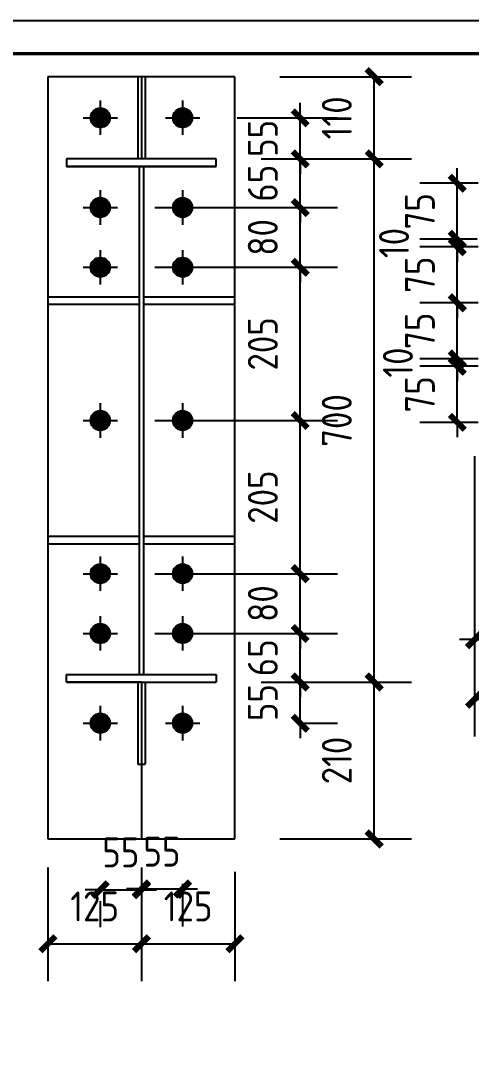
# Model space of a CAD drawing. Extents: x -9001 to 151288, y 75886 to 362543.
# Drawn here: x 28563 to 31572, y 87308 to 94320 of the extents above; entities that cross this region are included whole.
import ezdxf
from ezdxf.enums import TextEntityAlignment as Align

# ---------------------------------------------------------------- set-up
doc = ezdxf.new("R2010")
doc.units = 0
doc.header["$LTSCALE"] = 1000
doc.header["$MEASUREMENT"] = 0
doc.layers.add('PUB_TITLE', color=4, linetype='Continuous')
doc.styles.get("Standard").update_dxf_attribs({"font": 'gbenor.shx', "bigfont": 'gbcbig.shx'})
doc.dimstyles.get("Standard").update_dxf_attribs({"dimscale": 100, "dimtxt": 1, "dimasz": 1, "dimexe": 2.5, "dimexo": 3, "dimgap": 1.5, "dimtad": 1, "dimdec": 0, "dimzin": 0, "dimdsep": 46, "dimtxsty": 'Standard', "dimblk": 'ARCHTICK', "dimcen": 0.09, "dimadec": 0, "dimazin": 0, "dimtfac": 1, "dimtdec": 0, "dimtix": 1, "dimtmove": 2, "dimatfit": 3, "dimfxl": 1, "dimtolj": 1, "dimtzin": 0, "dimarcsym": 0})

# ---------------------------------------------------------------- blocks, each defined once
blk = doc.blocks.new('_ArchTick')
at = {"color": 0, "linetype": 'ByBlock', "const_width": 0.4}
blk.add_lwpolyline([(-0.5, -0.5), (0.5, 0.5)], dxfattribs=at)
blk = doc.blocks.new('*D211')
at = {"color": 0, "lineweight": -2}
for p, q in [((28742.9, 88656.5), (28742.9, 87896.1)), ((29367.9, 88656.5), (29367.9, 87896.1)), ((28742.9, 88146.1), (29367.9, 88146.1))]:
    blk.add_line(p, q, dxfattribs=at)
at = {"layer": 'Defpoints', "color": 0}
for p in [(28742.9, 88956.5), (29367.9, 88956.5), (29367.9, 88146.1)]:
    blk.add_point(p, dxfattribs=at)
at = {"color": 0, "lineweight": -2, "xscale": 100, "yscale": 100, "zscale": 100, "rotation": 180}
blk.add_blockref('_ArchTick', (28742.9, 88146.1), dxfattribs=at)
at = {"color": 0, "lineweight": -2, "xscale": 100, "yscale": 100, "zscale": 100}
blk.add_blockref('_ArchTick', (29367.9, 88146.1), dxfattribs=at)
at = {"color": 0, "insert": (29055.4, 88396.1), "char_height": 200, "attachment_point": 5}
blk.add_mtext('\\A1;125', dxfattribs=at)
blk = doc.blocks.new('*D212')
at = {"color": 0, "lineweight": -2}
for p, q in [((29367.9, 88656.5), (29367.9, 87896.1)), ((29992.9, 88627.9), (29992.9, 87896.1)), ((29367.9, 88146.1), (29992.9, 88146.1))]:
    blk.add_line(p, q, dxfattribs=at)
at = {"layer": 'Defpoints', "color": 0}
for p in [(29367.9, 88956.5), (29992.9, 88927.9), (29992.9, 88146.1)]:
    blk.add_point(p, dxfattribs=at)
at = {"color": 0, "lineweight": -2, "xscale": 100, "yscale": 100, "zscale": 100, "rotation": 180}
blk.add_blockref('_ArchTick', (29367.9, 88146.1), dxfattribs=at)
at = {"color": 0, "lineweight": -2, "xscale": 100, "yscale": 100, "zscale": 100}
blk.add_blockref('_ArchTick', (29992.9, 88146.1), dxfattribs=at)
at = {"color": 0, "insert": (29680.4, 88396.1), "char_height": 200, "attachment_point": 5}
blk.add_mtext('\\A1;125', dxfattribs=at)
blk = doc.blocks.new('*D55')
at = {"color": 0, "lineweight": -2}
for p, q in [((29092.9, 88507.6), (28992.9, 88507.6)), ((29092.9, 88507.6), (29367.9, 88507.6)), ((29367.9, 88507.6), (29467.9, 88507.6)), ((29092.9, 88432.2), (29092.9, 88257.6)), ((29367.9, 88426.5), (29367.9, 88257.6))]:
    blk.add_line(p, q, dxfattribs=at)
at = {"layer": 'Defpoints', "color": 0}
for p in [(29092.9, 88732.2), (29367.9, 88726.5), (29367.9, 88507.6)]:
    blk.add_point(p, dxfattribs=at)
at = {"color": 0, "lineweight": -2, "xscale": 100, "yscale": 100, "zscale": 100}
blk.add_blockref('_ArchTick', (29092.9, 88507.6), dxfattribs=at)
at = {"color": 0, "lineweight": -2, "xscale": 100, "yscale": 100, "zscale": 100, "rotation": 180}
blk.add_blockref('_ArchTick', (29367.9, 88507.6), dxfattribs=at)
at = {"color": 0, "insert": (29230.4, 88757.6), "char_height": 200, "attachment_point": 5}
blk.add_mtext('\\A1;55', dxfattribs=at)
blk = doc.blocks.new('*D213')
at = {"color": 0, "lineweight": -2}
for p, q in [((30429.7, 89897.1), (30429.7, 89997.1)), ((30167.9, 89897.1), (30679.7, 89897.1)), ((30429.7, 89622.1), (30429.7, 89897.1)), ((30417.5, 89622.1), (30679.7, 89622.1)), ((30429.7, 89622.1), (30429.7, 89522.1))]:
    blk.add_line(p, q, dxfattribs=at)
at = {"layer": 'Defpoints', "color": 0}
for p in [(29867.9, 89897.1), (30429.7, 89897.1), (30117.5, 89622.1)]:
    blk.add_point(p, dxfattribs=at)
at = {"color": 0, "lineweight": -2, "xscale": 100, "yscale": 100, "zscale": 100}
for p, rotation in [((30429.7, 89897.1), 270), ((30429.7, 89622.1), 90)]:
    blk.add_blockref('_ArchTick', p, dxfattribs=dict(at, rotation=rotation))
at = {"color": 0, "insert": (30179.7, 89759.6), "char_height": 200, "attachment_point": 5, "rotation": 90}
blk.add_mtext('\\A1;55', dxfattribs=at)
blk = doc.blocks.new('*D214')
at = {"color": 0, "lineweight": -2}
for p, q in [((30429.7, 90222.1), (30429.7, 90322.1)), ((29457.9, 90222.1), (30679.7, 90222.1)), ((30429.7, 89897.1), (30429.7, 90222.1)), ((30167.9, 89897.1), (30679.7, 89897.1)), ((30429.7, 89897.1), (30429.7, 89797.1))]:
    blk.add_line(p, q, dxfattribs=at)
at = {"layer": 'Defpoints', "color": 0}
for p in [(29157.9, 90222.1), (30429.7, 90222.1), (29867.9, 89897.1)]:
    blk.add_point(p, dxfattribs=at)
at = {"color": 0, "lineweight": -2, "xscale": 100, "yscale": 100, "zscale": 100}
for p, rotation in [((30429.7, 90222.1), 270), ((30429.7, 89897.1), 90)]:
    blk.add_blockref('_ArchTick', p, dxfattribs=dict(at, rotation=rotation))
at = {"color": 0, "insert": (30179.7, 90059.6), "char_height": 200, "attachment_point": 5, "rotation": 90}
blk.add_mtext('\\A1;65', dxfattribs=at)
blk = doc.blocks.new('*D215')
at = {"color": 0, "lineweight": -2}
for p, q in [((30429.7, 90622.1), (30429.7, 90722.1)), ((29457.9, 90622.1), (30679.7, 90622.1)), ((30429.7, 90222.1), (30429.7, 90622.1)), ((29457.9, 90222.1), (30679.7, 90222.1)), ((30429.7, 90222.1), (30429.7, 90122.1))]:
    blk.add_line(p, q, dxfattribs=at)
at = {"layer": 'Defpoints', "color": 0}
for p in [(29157.9, 90622.1), (30429.7, 90622.1), (29157.9, 90222.1)]:
    blk.add_point(p, dxfattribs=at)
at = {"color": 0, "lineweight": -2, "xscale": 100, "yscale": 100, "zscale": 100}
for p, rotation in [((30429.7, 90622.1), 270), ((30429.7, 90222.1), 90)]:
    blk.add_blockref('_ArchTick', p, dxfattribs=dict(at, rotation=rotation))
at = {"color": 0, "insert": (30179.7, 90422.1), "char_height": 200, "attachment_point": 5, "rotation": 90}
blk.add_mtext('\\A1;80', dxfattribs=at)
blk = doc.blocks.new('*D216')
at = {"color": 0, "lineweight": -2}
for p, q in [((29457.9, 91647.1), (30679.7, 91647.1)), ((30429.7, 90622.1), (30429.7, 91647.1)), ((29457.9, 90622.1), (30679.7, 90622.1))]:
    blk.add_line(p, q, dxfattribs=at)
at = {"layer": 'Defpoints', "color": 0}
for p in [(29157.9, 91647.1), (30429.7, 91647.1), (29157.9, 90622.1)]:
    blk.add_point(p, dxfattribs=at)
at = {"color": 0, "lineweight": -2, "xscale": 100, "yscale": 100, "zscale": 100}
for p, rotation in [((30429.7, 91647.1), 90), ((30429.7, 90622.1), 270)]:
    blk.add_blockref('_ArchTick', p, dxfattribs=dict(at, rotation=rotation))
at = {"color": 0, "insert": (30179.7, 91134.6), "char_height": 200, "attachment_point": 5, "rotation": 90}
blk.add_mtext('\\A1;205', dxfattribs=at)
blk = doc.blocks.new('*D217')
at = {"color": 0, "lineweight": -2}
for p, q in [((29457.9, 92672.1), (30679.7, 92672.1)), ((30429.7, 91647.1), (30429.7, 92672.1)), ((29457.9, 91647.1), (30679.7, 91647.1))]:
    blk.add_line(p, q, dxfattribs=at)
at = {"layer": 'Defpoints', "color": 0}
for p in [(29157.9, 92672.1), (30429.7, 92672.1), (29157.9, 91647.1)]:
    blk.add_point(p, dxfattribs=at)
at = {"color": 0, "lineweight": -2, "xscale": 100, "yscale": 100, "zscale": 100}
for p, rotation in [((30429.7, 92672.1), 90), ((30429.7, 91647.1), 270)]:
    blk.add_blockref('_ArchTick', p, dxfattribs=dict(at, rotation=rotation))
at = {"color": 0, "insert": (30179.7, 92159.6), "char_height": 200, "attachment_point": 5, "rotation": 90}
blk.add_mtext('\\A1;205', dxfattribs=at)
blk = doc.blocks.new('*D218')
at = {"color": 0, "lineweight": -2}
for p, q in [((30429.7, 93072.1), (30429.7, 93172.1)), ((29457.9, 93072.1), (30679.7, 93072.1)), ((30429.7, 92672.1), (30429.7, 93072.1)), ((29457.9, 92672.1), (30679.7, 92672.1)), ((30429.7, 92672.1), (30429.7, 92572.1))]:
    blk.add_line(p, q, dxfattribs=at)
at = {"layer": 'Defpoints', "color": 0}
for p in [(29157.9, 93072.1), (30429.7, 93072.1), (29157.9, 92672.1)]:
    blk.add_point(p, dxfattribs=at)
at = {"color": 0, "lineweight": -2, "xscale": 100, "yscale": 100, "zscale": 100}
for p, rotation in [((30429.7, 93072.1), 270), ((30429.7, 92672.1), 90)]:
    blk.add_blockref('_ArchTick', p, dxfattribs=dict(at, rotation=rotation))
at = {"color": 0, "insert": (30179.7, 92872.1), "char_height": 200, "attachment_point": 5, "rotation": 90}
blk.add_mtext('\\A1;80', dxfattribs=at)
blk = doc.blocks.new('*D219')
at = {"color": 0, "lineweight": -2}
for p, q in [((30429.7, 93397.1), (30429.7, 93497.1)), ((30292.9, 93397.1), (30679.7, 93397.1)), ((30429.7, 93072.1), (30429.7, 93397.1)), ((29457.9, 93072.1), (30679.7, 93072.1)), ((30429.7, 93072.1), (30429.7, 92972.1))]:
    blk.add_line(p, q, dxfattribs=at)
at = {"layer": 'Defpoints', "color": 0}
for p in [(29992.9, 93397.1), (30429.7, 93397.1), (29157.9, 93072.1)]:
    blk.add_point(p, dxfattribs=at)
at = {"color": 0, "lineweight": -2, "xscale": 100, "yscale": 100, "zscale": 100}
for p, rotation in [((30429.7, 93397.1), 270), ((30429.7, 93072.1), 90)]:
    blk.add_blockref('_ArchTick', p, dxfattribs=dict(at, rotation=rotation))
at = {"color": 0, "insert": (30179.7, 93234.6), "char_height": 200, "attachment_point": 5, "rotation": 90}
blk.add_mtext('\\A1;65', dxfattribs=at)
blk = doc.blocks.new('*D220')
at = {"color": 0, "lineweight": -2}
for p, q in [((30429.7, 93672.1), (30429.7, 93772.1)), ((30007.9, 93672.1), (30679.7, 93672.1)), ((30429.7, 93397.1), (30429.7, 93672.1)), ((30292.9, 93397.1), (30679.7, 93397.1)), ((30429.7, 93397.1), (30429.7, 93297.1))]:
    blk.add_line(p, q, dxfattribs=at)
at = {"layer": 'Defpoints', "color": 0}
for p in [(29707.9, 93672.1), (30429.7, 93672.1), (29992.9, 93397.1)]:
    blk.add_point(p, dxfattribs=at)
at = {"color": 0, "lineweight": -2, "xscale": 100, "yscale": 100, "zscale": 100}
for p, rotation in [((30429.7, 93672.1), 270), ((30429.7, 93397.1), 90)]:
    blk.add_blockref('_ArchTick', p, dxfattribs=dict(at, rotation=rotation))
at = {"color": 0, "insert": (30179.7, 93534.6), "char_height": 200, "attachment_point": 5, "rotation": 90}
blk.add_mtext('\\A1;55', dxfattribs=at)
blk = doc.blocks.new('*D222')
at = {"color": 0, "lineweight": -2}
for p, q in [((31595.2, 91408), (31595.2, 89532.2)), ((33795.2, 90094.3), (33795.2, 89532.2)), ((31595.2, 89782.2), (33795.2, 89782.2))]:
    blk.add_line(p, q, dxfattribs=at)
at = {"layer": 'Defpoints', "color": 0}
for p in [(31595.2, 91708), (33795.2, 90394.3), (33795.2, 89782.2)]:
    blk.add_point(p, dxfattribs=at)
at = {"color": 0, "lineweight": -2, "xscale": 100, "yscale": 100, "zscale": 100, "rotation": 180}
blk.add_blockref('_ArchTick', (31595.2, 89782.2), dxfattribs=at)
at = {"color": 0, "lineweight": -2, "xscale": 100, "yscale": 100, "zscale": 100}
blk.add_blockref('_ArchTick', (33795.2, 89782.2), dxfattribs=at)
at = {"color": 0, "insert": (32695.2, 90032.2), "char_height": 200, "attachment_point": 5}
blk.add_mtext('\\A1;440', dxfattribs=at)
blk = doc.blocks.new('*D224')
at = {"color": 0, "lineweight": -2}
for p, q in [((31920.2, 91189.5), (31920.2, 89931.1)), ((31595.2, 90181.1), (31495.2, 90181.1)), ((31595.2, 90181.1), (31920.2, 90181.1)), ((31920.2, 90181.1), (32020.2, 90181.1)), ((31595.2, 90029.4), (31595.2, 89931.1))]:
    blk.add_line(p, q, dxfattribs=at)
at = {"layer": 'Defpoints', "color": 0}
for p in [(31920.2, 91489.5), (31595.2, 90329.4), (31920.2, 90181.1)]:
    blk.add_point(p, dxfattribs=at)
at = {"color": 0, "lineweight": -2, "xscale": 100, "yscale": 100, "zscale": 100}
blk.add_blockref('_ArchTick', (31595.2, 90181.1), dxfattribs=at)
at = {"color": 0, "lineweight": -2, "xscale": 100, "yscale": 100, "zscale": 100, "rotation": 180}
blk.add_blockref('_ArchTick', (31920.2, 90181.1), dxfattribs=at)
at = {"color": 0, "insert": (31757.7, 90431.1), "char_height": 200, "attachment_point": 5}
blk.add_mtext('\\A1;65', dxfattribs=at)
blk = doc.blocks.new('*D67')
at = {"color": 0, "lineweight": -2}
for p, q in [((30292.9, 89897.1), (31174.2, 89897.1)), ((30924.2, 88847.1), (30924.2, 89897.1)), ((30292.9, 88847.1), (31174.2, 88847.1))]:
    blk.add_line(p, q, dxfattribs=at)
at = {"layer": 'Defpoints', "color": 0}
for p in [(29992.9, 89897.1), (30924.2, 89897.1), (29992.9, 88847.1)]:
    blk.add_point(p, dxfattribs=at)
at = {"color": 0, "lineweight": -2, "xscale": 100, "yscale": 100, "zscale": 100}
for p, rotation in [((30924.2, 89897.1), 90), ((30924.2, 88847.1), 270)]:
    blk.add_blockref('_ArchTick', p, dxfattribs=dict(at, rotation=rotation))
at = {"color": 0, "insert": (30674.2, 89372.1), "char_height": 200, "attachment_point": 5, "rotation": 90}
blk.add_mtext('\\A1;210', dxfattribs=at)
blk = doc.blocks.new('*D248')
at = {"color": 0, "lineweight": -2}
for p, q in [((30167.9, 93397.1), (31174.2, 93397.1)), ((30924.2, 89897.1), (30924.2, 93397.1)), ((30292.9, 89897.1), (31174.2, 89897.1))]:
    blk.add_line(p, q, dxfattribs=at)
at = {"layer": 'Defpoints', "color": 0}
for p in [(29867.9, 93397.1), (30924.2, 93397.1), (29992.9, 89897.1)]:
    blk.add_point(p, dxfattribs=at)
at = {"color": 0, "lineweight": -2, "xscale": 100, "yscale": 100, "zscale": 100}
for p, rotation in [((30924.2, 93397.1), 90), ((30924.2, 89897.1), 270)]:
    blk.add_blockref('_ArchTick', p, dxfattribs=dict(at, rotation=rotation))
at = {"color": 0, "insert": (30674.2, 91647.1), "char_height": 200, "attachment_point": 5, "rotation": 90}
blk.add_mtext('\\A1;700', dxfattribs=at)
blk = doc.blocks.new('*D249')
at = {"color": 0, "lineweight": -2}
for p, q in [((30292.9, 93947.1), (31174.2, 93947.1)), ((30924.2, 93397.1), (30924.2, 93947.1)), ((30167.9, 93397.1), (31174.2, 93397.1))]:
    blk.add_line(p, q, dxfattribs=at)
at = {"layer": 'Defpoints', "color": 0}
for p in [(29992.9, 93947.1), (30924.2, 93947.1), (29867.9, 93397.1)]:
    blk.add_point(p, dxfattribs=at)
at = {"color": 0, "lineweight": -2, "xscale": 100, "yscale": 100, "zscale": 100}
for p, rotation in [((30924.2, 93947.1), 90), ((30924.2, 93397.1), 270)]:
    blk.add_blockref('_ArchTick', p, dxfattribs=dict(at, rotation=rotation))
at = {"color": 0, "insert": (30674.2, 93672.1), "char_height": 200, "attachment_point": 5, "rotation": 90}
blk.add_mtext('\\A1;110', dxfattribs=at)
blk = doc.blocks.new('*D251')
at = {"color": 0, "lineweight": -2}
for p, q in [((29367.9, 88512.6), (29267.9, 88512.6)), ((29367.9, 88547.1), (29367.9, 88262.6)), ((29367.9, 88512.6), (29642.7, 88512.6)), ((29642.7, 88547.1), (29642.7, 88262.6)), ((29642.7, 88512.6), (29742.7, 88512.6))]:
    blk.add_line(p, q, dxfattribs=at)
at = {"layer": 'Defpoints', "color": 0}
for p in [(29367.9, 88847.1), (29642.7, 88847.1), (29642.7, 88512.6)]:
    blk.add_point(p, dxfattribs=at)
at = {"color": 0, "lineweight": -2, "xscale": 100, "yscale": 100, "zscale": 100}
blk.add_blockref('_ArchTick', (29367.9, 88512.6), dxfattribs=at)
at = {"color": 0, "lineweight": -2, "xscale": 100, "yscale": 100, "zscale": 100, "rotation": 180}
blk.add_blockref('_ArchTick', (29642.7, 88512.6), dxfattribs=at)
at = {"color": 0, "insert": (29505.3, 88762.6), "char_height": 200, "attachment_point": 5}
blk.add_mtext('\\A1;55', dxfattribs=at)
blk = doc.blocks.new('$titleblk$00000167')
blk.add_lwpolyline([(-1189, 0), (0, 0), (0, 841), (-1189, 841)], close=True)
at = {"const_width": 1}
blk.add_lwpolyline([(-1164, 10), (-10, 10), (-10, 831), (-1164, 831)], close=True, dxfattribs=at)
at = {"flags": 4}
for tag, p in [('(扩展图名)', (-62.12, 184.1)), ('图名', (-62.12, 180.13)), ('日期', (-62.12, 172.03)), ('图号', (-62.12, 163.99)), ('比例', (-62.12, 156)), ('子项', (-59.56, 82.07)), ('工程名称', (-59.24, 70.19)), ('设计号', (-36.91, 28.62))]:
    blk.add_attdef(tag, text='', height=3.5, dxfattribs=at).set_placement(p, align=Align.CENTER)
for tag, p in [('设计人', (-64.84, 148.13)), ('负责人', (-64.71, 140.27)), ('主持人', (-64.73, 132.26)), ('校对人', (-64.28, 124.4)), ('审核人', (-63.96, 116.15)), ('审定人', (-64.16, 107.95)), ('所长', (-64.16, 99.76))]:
    blk.add_attdef(tag, p, '', height=3.5)
blk = doc.blocks.new('*D377')
at = {"color": 0, "lineweight": -2}
for p, q in [((31479.7, 92009.5), (31479.7, 92109.5)), ((31620.2, 92009.5), (31229.7, 92009.5)), ((31479.7, 91634.5), (31479.7, 92009.5)), ((31620.2, 91634.5), (31229.7, 91634.5)), ((31479.7, 91634.5), (31479.7, 91534.5))]:
    blk.add_line(p, q, dxfattribs=at)
at = {"layer": 'Defpoints', "color": 0}
for p in [(31479.7, 92009.5), (31920.2, 92009.5), (31920.2, 91634.5)]:
    blk.add_point(p, dxfattribs=at)
at = {"color": 0, "lineweight": -2, "xscale": 100, "yscale": 100, "zscale": 100}
for p, rotation in [((31479.7, 92009.5), 270), ((31479.7, 91634.5), 90)]:
    blk.add_blockref('_ArchTick', p, dxfattribs=dict(at, rotation=rotation))
at = {"color": 0, "insert": (31229.7, 91822), "char_height": 200, "attachment_point": 5, "rotation": 90}
blk.add_mtext('\\A1;75', dxfattribs=at)
blk = doc.blocks.new('*D378')
at = {"color": 0, "lineweight": -2}
for p, q in [((31479.7, 92059.5), (31479.7, 92159.5)), ((31618.3, 92059.5), (31229.7, 92059.5)), ((31620.2, 92009.5), (31229.7, 92009.5)), ((31479.7, 92009.5), (31479.7, 92059.5)), ((31479.7, 92009.5), (31479.7, 91909.5))]:
    blk.add_line(p, q, dxfattribs=at)
at = {"layer": 'Defpoints', "color": 0}
for p in [(31479.7, 92059.5), (31918.3, 92059.5), (31920.2, 92009.5)]:
    blk.add_point(p, dxfattribs=at)
at = {"color": 0, "lineweight": -2, "xscale": 100, "yscale": 100, "zscale": 100}
for p, rotation in [((31479.7, 92059.5), 270), ((31479.7, 92009.5), 90)]:
    blk.add_blockref('_ArchTick', p, dxfattribs=dict(at, rotation=rotation))
at = {"color": 0, "insert": (31082.8, 92034.5), "char_height": 200, "attachment_point": 5, "rotation": 90}
blk.add_mtext('\\A1;10', dxfattribs=at)
blk = doc.blocks.new('*D379')
at = {"color": 0, "lineweight": -2}
for p, q in [((31479.7, 92434.5), (31479.7, 92534.5)), ((31620.2, 92434.5), (31229.7, 92434.5)), ((31479.7, 92059.5), (31479.7, 92434.5)), ((31618.3, 92059.5), (31229.7, 92059.5)), ((31479.7, 92059.5), (31479.7, 91959.5))]:
    blk.add_line(p, q, dxfattribs=at)
at = {"layer": 'Defpoints', "color": 0}
for p in [(31479.7, 92434.5), (31920.2, 92434.5), (31918.3, 92059.5)]:
    blk.add_point(p, dxfattribs=at)
at = {"color": 0, "lineweight": -2, "xscale": 100, "yscale": 100, "zscale": 100}
for p, rotation in [((31479.7, 92434.5), 270), ((31479.7, 92059.5), 90)]:
    blk.add_blockref('_ArchTick', p, dxfattribs=dict(at, rotation=rotation))
at = {"color": 0, "insert": (31229.7, 92247), "char_height": 200, "attachment_point": 5, "rotation": 90}
blk.add_mtext('\\A1;75', dxfattribs=at)
blk = doc.blocks.new('*D380')
at = {"color": 0, "lineweight": -2}
for p, q in [((31479.7, 92809.5), (31479.7, 92909.5)), ((31620.1, 92809.5), (31229.7, 92809.5)), ((31479.7, 92434.5), (31479.7, 92809.5)), ((31620.2, 92434.5), (31229.7, 92434.5)), ((31479.7, 92434.5), (31479.7, 92334.5))]:
    blk.add_line(p, q, dxfattribs=at)
at = {"layer": 'Defpoints', "color": 0}
for p in [(31479.7, 92809.5), (31920.1, 92809.5), (31920.2, 92434.5)]:
    blk.add_point(p, dxfattribs=at)
at = {"color": 0, "lineweight": -2, "xscale": 100, "yscale": 100, "zscale": 100}
for p, rotation in [((31479.7, 92809.5), 270), ((31479.7, 92434.5), 90)]:
    blk.add_blockref('_ArchTick', p, dxfattribs=dict(at, rotation=rotation))
at = {"color": 0, "insert": (31229.7, 92622), "char_height": 200, "attachment_point": 5, "rotation": 90}
blk.add_mtext('\\A1;75', dxfattribs=at)
blk = doc.blocks.new('*D381')
at = {"color": 0, "lineweight": -2}
for p, q in [((31479.7, 92859.5), (31479.7, 92959.5)), ((31613.6, 92859.5), (31229.7, 92859.5)), ((31479.7, 92809.5), (31479.7, 92859.5)), ((31620.1, 92809.5), (31229.7, 92809.5)), ((31479.7, 92809.5), (31479.7, 92709.5))]:
    blk.add_line(p, q, dxfattribs=at)
at = {"layer": 'Defpoints', "color": 0}
for p in [(31479.7, 92859.5), (31913.6, 92859.5), (31920.1, 92809.5)]:
    blk.add_point(p, dxfattribs=at)
at = {"color": 0, "lineweight": -2, "xscale": 100, "yscale": 100, "zscale": 100}
for p, rotation in [((31479.7, 92859.5), 270), ((31479.7, 92809.5), 90)]:
    blk.add_blockref('_ArchTick', p, dxfattribs=dict(at, rotation=rotation))
at = {"color": 0, "insert": (31056.8, 92834.5), "char_height": 200, "attachment_point": 5, "rotation": 90}
blk.add_mtext('\\A1;10', dxfattribs=at)
blk = doc.blocks.new('*D382')
at = {"color": 0, "lineweight": -2}
for p, q in [((31479.7, 93234.5), (31479.7, 93334.5)), ((31620.2, 93234.5), (31229.7, 93234.5)), ((31479.7, 92859.5), (31479.7, 93234.5)), ((31613.6, 92859.5), (31229.7, 92859.5)), ((31479.7, 92859.5), (31479.7, 92759.5))]:
    blk.add_line(p, q, dxfattribs=at)
at = {"layer": 'Defpoints', "color": 0}
for p in [(31479.7, 93234.5), (31920.2, 93234.5), (31913.6, 92859.5)]:
    blk.add_point(p, dxfattribs=at)
at = {"color": 0, "lineweight": -2, "xscale": 100, "yscale": 100, "zscale": 100}
for p, rotation in [((31479.7, 93234.5), 270), ((31479.7, 92859.5), 90)]:
    blk.add_blockref('_ArchTick', p, dxfattribs=dict(at, rotation=rotation))
at = {"color": 0, "insert": (31229.7, 93047), "char_height": 200, "attachment_point": 5, "rotation": 90}
blk.add_mtext('\\A1;75', dxfattribs=at)

msp = doc.modelspace()

# ---------------------------------------------------------------- hatches: boundary and pattern name
h = msp.add_hatch()
h.set_pattern_fill('ANSI31', color=256, scale=2.5, style=0)
h.set_pattern_definition([(45, (-123398.8236, -109274.1444), (-2.80633004, 2.80633004), [])])
h.paths.add_polyline_path([(29092.9, 93672.1), (29092.9, 93737.1, 0.414214), (29027.9, 93672.1)])
h.paths.add_polyline_path([(29027.9, 93672.1, 0.414214), (29092.9, 93607.1), (29092.9, 93672.1)])
h.paths.add_polyline_path([(29092.9, 93607.1, 0.414214), (29157.9, 93672.1), (29092.9, 93672.1)])
h.paths.add_polyline_path([(29092.9, 93672.1), (29157.9, 93672.1, 0.414214), (29092.9, 93737.1)])
h.paths.add_polyline_path([(29642.9, 93672.1), (29642.9, 93737.1, 0.414214), (29577.9, 93672.1)])
h.paths.add_polyline_path([(29577.9, 93672.1, 0.414214), (29642.9, 93607.1), (29642.9, 93672.1)])
h.paths.add_polyline_path([(29642.9, 93672.1), (29642.9, 93607.1, 0.414214), (29707.9, 93672.1)])
h.paths.add_polyline_path([(29707.9, 93672.1, 0.414214), (29642.9, 93737.1), (29642.9, 93672.1)])
h = msp.add_hatch()
h.set_pattern_fill('ANSI31', color=256, scale=2.5, style=0)
h.set_pattern_definition([(45, (-123398.8236, -109874.1444), (-2.80633004, 2.80633004), [])])
h.paths.add_polyline_path([(29092.9, 93072.1), (29092.9, 93137.1, 0.414214), (29027.9, 93072.1)])
h.paths.add_polyline_path([(29027.9, 93072.1, 0.414214), (29092.9, 93007.1), (29092.9, 93072.1)])
h.paths.add_polyline_path([(29092.9, 93007.1, 0.414214), (29157.9, 93072.1), (29092.9, 93072.1)])
h.paths.add_polyline_path([(29092.9, 93072.1), (29157.9, 93072.1, 0.414214), (29092.9, 93137.1)])
h.paths.add_polyline_path([(29642.9, 93072.1), (29642.9, 93137.1, 0.414214), (29577.9, 93072.1)])
h.paths.add_polyline_path([(29577.9, 93072.1, 0.414214), (29642.9, 93007.1), (29642.9, 93072.1)])
h.paths.add_polyline_path([(29642.9, 93072.1), (29642.9, 93007.1, 0.414214), (29707.9, 93072.1)])
h.paths.add_polyline_path([(29707.9, 93072.1, 0.414214), (29642.9, 93137.1), (29642.9, 93072.1)])
h = msp.add_hatch()
h.set_pattern_fill('ANSI31', color=256, scale=2.5, style=0)
h.set_pattern_definition([(45, (-123398.8236, -110274.1444), (-2.80633004, 2.80633004), [])])
h.paths.add_polyline_path([(29092.9, 92672.1), (29092.9, 92737.1, 0.414214), (29027.9, 92672.1)])
h.paths.add_polyline_path([(29027.9, 92672.1, 0.414214), (29092.9, 92607.1), (29092.9, 92672.1)])
h.paths.add_polyline_path([(29092.9, 92607.1, 0.414214), (29157.9, 92672.1), (29092.9, 92672.1)])
h.paths.add_polyline_path([(29092.9, 92672.1), (29157.9, 92672.1, 0.414214), (29092.9, 92737.1)])
h.paths.add_polyline_path([(29642.9, 92672.1), (29642.9, 92737.1, 0.414214), (29577.9, 92672.1)])
h.paths.add_polyline_path([(29577.9, 92672.1, 0.414214), (29642.9, 92607.1), (29642.9, 92672.1)])
h.paths.add_polyline_path([(29642.9, 92672.1), (29642.9, 92607.1, 0.414214), (29707.9, 92672.1)])
h.paths.add_polyline_path([(29707.9, 92672.1, 0.414214), (29642.9, 92737.1), (29642.9, 92672.1)])
h = msp.add_hatch()
h.set_pattern_fill('ANSI31', color=256, scale=2.5, style=0)
h.set_pattern_definition([(45, (-123398.8236, -111299.1444), (-2.80633004, 2.80633004), [])])
h.paths.add_polyline_path([(29092.9, 91647.1), (29092.9, 91712.1, 0.414214), (29027.9, 91647.1)])
h.paths.add_polyline_path([(29027.9, 91647.1, 0.414214), (29092.9, 91582.1), (29092.9, 91647.1)])
h.paths.add_polyline_path([(29092.9, 91582.1, 0.414214), (29157.9, 91647.1), (29092.9, 91647.1)])
h.paths.add_polyline_path([(29092.9, 91647.1), (29157.9, 91647.1, 0.414214), (29092.9, 91712.1)])
h.paths.add_polyline_path([(29642.9, 91647.1), (29642.9, 91712.1, 0.414214), (29577.9, 91647.1)])
h.paths.add_polyline_path([(29577.9, 91647.1, 0.414214), (29642.9, 91582.1), (29642.9, 91647.1)])
h.paths.add_polyline_path([(29642.9, 91647.1), (29642.9, 91582.1, 0.414214), (29707.9, 91647.1)])
h.paths.add_polyline_path([(29707.9, 91647.1, 0.414214), (29642.9, 91712.1), (29642.9, 91647.1)])
h = msp.add_hatch()
h.set_pattern_fill('ANSI31', color=256, scale=2.5, style=0)
h.set_pattern_definition([(45, (-123398.8236, -112324.1444), (-2.80633004, 2.80633004), [])])
h.paths.add_polyline_path([(29092.9, 90622.1), (29092.9, 90687.1, 0.414214), (29027.9, 90622.1)])
h.paths.add_polyline_path([(29027.9, 90622.1, 0.414214), (29092.9, 90557.1), (29092.9, 90622.1)])
h.paths.add_polyline_path([(29092.9, 90557.1, 0.414214), (29157.9, 90622.1), (29092.9, 90622.1)])
h.paths.add_polyline_path([(29092.9, 90622.1), (29157.9, 90622.1, 0.414214), (29092.9, 90687.1)])
h.paths.add_polyline_path([(29642.9, 90622.1), (29642.9, 90687.1, 0.414214), (29577.9, 90622.1)])
h.paths.add_polyline_path([(29577.9, 90622.1, 0.414214), (29642.9, 90557.1), (29642.9, 90622.1)])
h.paths.add_polyline_path([(29642.9, 90622.1), (29642.9, 90557.1, 0.414214), (29707.9, 90622.1)])
h.paths.add_polyline_path([(29707.9, 90622.1, 0.414214), (29642.9, 90687.1), (29642.9, 90622.1)])
h = msp.add_hatch()
h.set_pattern_fill('ANSI31', color=256, scale=2.5, style=0)
h.set_pattern_definition([(45, (-123398.8236, -112724.1444), (-2.80633004, 2.80633004), [])])
h.paths.add_polyline_path([(29092.9, 90222.1), (29092.9, 90287.1, 0.414214), (29027.9, 90222.1)])
h.paths.add_polyline_path([(29027.9, 90222.1, 0.414214), (29092.9, 90157.1), (29092.9, 90222.1)])
h.paths.add_polyline_path([(29092.9, 90157.1, 0.414214), (29157.9, 90222.1), (29092.9, 90222.1)])
h.paths.add_polyline_path([(29092.9, 90222.1), (29157.9, 90222.1, 0.414214), (29092.9, 90287.1)])
h.paths.add_polyline_path([(29642.9, 90222.1), (29642.9, 90287.1, 0.414214), (29577.9, 90222.1)])
h.paths.add_polyline_path([(29577.9, 90222.1, 0.414214), (29642.9, 90157.1), (29642.9, 90222.1)])
h.paths.add_polyline_path([(29642.9, 90222.1), (29642.9, 90157.1, 0.414214), (29707.9, 90222.1)])
h.paths.add_polyline_path([(29707.9, 90222.1, 0.414214), (29642.9, 90287.1), (29642.9, 90222.1)])
h = msp.add_hatch()
h.set_pattern_fill('ANSI31', color=256, scale=2.5, style=0)
h.set_pattern_definition([(45, (-123398.8236, -113324.1444), (-2.80633004, 2.80633004), [])])
h.paths.add_polyline_path([(29092.9, 89622.1), (29092.9, 89687.1, 0.414214), (29027.9, 89622.1)])
h.paths.add_polyline_path([(29027.9, 89622.1, 0.414214), (29092.9, 89557.1), (29092.9, 89622.1)])
h.paths.add_polyline_path([(29092.9, 89557.1, 0.414214), (29157.9, 89622.1), (29092.9, 89622.1)])
h.paths.add_polyline_path([(29092.9, 89622.1), (29157.9, 89622.1, 0.414214), (29092.9, 89687.1)])
h.paths.add_polyline_path([(29642.9, 89622.1), (29642.9, 89687.1, 0.414214), (29577.9, 89622.1)])
h.paths.add_polyline_path([(29577.9, 89622.1, 0.414214), (29642.9, 89557.1), (29642.9, 89622.1)])
h.paths.add_polyline_path([(29642.9, 89622.1), (29642.9, 89557.1, 0.414214), (29707.9, 89622.1)])
h.paths.add_polyline_path([(29707.9, 89622.1, 0.414214), (29642.9, 89687.1), (29642.9, 89622.1)])

# ---------------------------------------------------------------- linework, layer by layer
for p, q in [((29992.9, 93947.1), (28742.9, 93947.1)), ((28742.9, 93947.1), (28742.9, 88847.1)), ((29342.9, 93947.1), (29342.9, 93397.1)), ((29367.9, 93947.1), (29367.9, 93397.1)), ((29392.9, 93947.1), (29392.9, 93397.1)), ((29992.9, 88847.1), (29992.9, 93947.1)), ((29092.9, 93787.1), (29092.9, 93557.1)), ((29642.9, 93787.1), (29642.9, 93557.1)), ((29092.9, 93737.1), (29092.9, 93607.1)), ((29642.9, 93737.1), (29642.9, 93607.1)), ((28977.9, 93672.1), (29207.9, 93672.1)), ((29157.9, 93672.1), (29027.9, 93672.1)), ((29527.9, 93672.1), (29757.9, 93672.1)), ((29707.9, 93672.1), (29577.9, 93672.1)), ((29867.9, 93397.1), (28867.9, 93397.1)), ((29367.9, 93397.1), (28867.9, 93397.1)), ((28867.9, 93397.1), (28867.9, 93347.1)), ((29867.9, 93347.1), (28867.9, 93347.1)), ((28867.9, 93347.1), (29867.9, 93347.1)), ((29352.9, 93347.1), (29352.9, 89947.1)), ((29367.9, 93397.1), (29367.9, 93397.1)), ((29382.9, 93347.1), (29382.9, 89947.1)), ((29867.9, 93347.1), (29867.9, 93397.1)), ((29092.9, 93187.1), (29092.9, 92957.1)), ((29092.9, 93137.1), (29092.9, 93007.1)), ((29642.9, 93187.1), (29642.9, 92957.1)), ((29642.9, 93137.1), (29642.9, 93007.1)), ((28977.9, 93072.1), (29207.9, 93072.1)), ((29027.9, 93072.1), (29157.9, 93072.1)), ((29527.9, 93072.1), (29757.9, 93072.1)), ((29577.9, 93072.1), (29707.9, 93072.1)), ((29092.9, 92787.1), (29092.9, 92557.1)), ((29642.9, 92787.1), (29642.9, 92557.1)), ((29092.9, 92737.1), (29092.9, 92607.1)), ((29642.9, 92737.1), (29642.9, 92607.1)), ((28977.9, 92672.1), (29207.9, 92672.1)), ((29027.9, 92672.1), (29157.9, 92672.1)), ((29527.9, 92672.1), (29757.9, 92672.1)), ((29577.9, 92672.1), (29707.9, 92672.1)), ((29352.9, 92472.1), (28742.9, 92472.1)), ((29352.9, 92422.1), (28742.9, 92422.1)), ((29992.9, 92472.1), (29382.9, 92472.1)), ((29992.9, 92422.1), (29382.9, 92422.1)), ((29092.9, 91762.1), (29092.9, 91532.1)), ((29642.9, 91762.1), (29642.9, 91532.1)), ((29092.9, 91712.1), (29092.9, 91582.1)), ((29642.9, 91712.1), (29642.9, 91582.1)), ((28977.9, 91647.1), (29207.9, 91647.1)), ((29027.9, 91647.1), (29157.9, 91647.1)), ((29527.9, 91647.1), (29757.9, 91647.1)), ((29577.9, 91647.1), (29707.9, 91647.1)), ((28742.9, 90872.1), (29352.9, 90872.1)), ((28742.9, 90822.1), (29352.9, 90822.1)), ((29382.9, 90872.1), (29992.9, 90872.1)), ((29382.9, 90822.1), (29992.9, 90822.1)), ((29092.9, 90737.1), (29092.9, 90507.1)), ((29642.9, 90737.1), (29642.9, 90507.1)), ((29092.9, 90687.1), (29092.9, 90557.1)), ((29642.9, 90687.1), (29642.9, 90557.1)), ((28977.9, 90622.1), (29207.9, 90622.1)), ((29027.9, 90622.1), (29157.9, 90622.1)), ((29527.9, 90622.1), (29757.9, 90622.1)), ((29577.9, 90622.1), (29707.9, 90622.1)), ((29092.9, 90337.1), (29092.9, 90107.1)), ((29642.9, 90337.1), (29642.9, 90107.1)), ((29092.9, 90287.1), (29092.9, 90157.1)), ((29642.9, 90287.1), (29642.9, 90157.1)), ((28977.9, 90222.1), (29207.9, 90222.1)), ((29027.9, 90222.1), (29157.9, 90222.1)), ((29527.9, 90222.1), (29757.9, 90222.1)), ((29577.9, 90222.1), (29707.9, 90222.1)), ((28867.9, 89947.1), (29867.9, 89947.1)), ((28867.9, 89897.1), (28867.9, 89947.1)), ((28867.9, 89947.1), (29342.9, 89947.1)), ((28867.9, 89897.1), (29867.9, 89897.1)), ((29367.9, 89897.1), (28867.9, 89897.1)), ((29342.9, 89897.1), (29342.9, 89347.1)), ((29342.9, 89897.1), (29342.9, 89347.1)), ((29367.9, 89947.1), (29867.9, 89947.1)), ((29367.9, 89897.1), (29367.9, 88847.1)), ((29392.9, 89897.1), (29392.9, 89347.1)), ((29867.9, 89947.1), (29867.9, 89897.1)), ((29092.9, 89737.1), (29092.9, 89507.1)), ((29642.9, 89737.1), (29642.9, 89507.1)), ((28977.9, 89622.1), (29207.9, 89622.1)), ((29027.9, 89622.1), (29157.9, 89622.1)), ((29527.9, 89622.1), (29757.9, 89622.1)), ((29577.9, 89622.1), (29707.9, 89622.1)), ((29342.9, 89347.1), (29392.9, 89347.1)), ((28742.9, 88847.1), (29992.9, 88847.1))]:
    msp.add_line(p, q)
for centre in [(29092.9, 93672.1), (29642.9, 93672.1), (29092.9, 93072.1), (29642.9, 93072.1), (29092.9, 92672.1), (29642.9, 92672.1), (29092.9, 91647.1), (29642.9, 91647.1), (29092.9, 90622.1), (29642.9, 90622.1), (29092.9, 90222.1), (29642.9, 90222.1), (29092.9, 89622.1), (29642.9, 89622.1)]:
    msp.add_circle(centre, 65)

# ---------------------------------------------------------------- block references
at = {"layer": 'PUB_TITLE', "xscale": 21.86999999999534, "yscale": 21.86999999999898, "zscale": 21.87}
msp.add_blockref('$titleblk$00000167', (47638.9, 75927.4), dxfattribs=at)

# ---------------------------------------------------------------- dimensions: what is measured, and where the dimension line sits
for base, p1, p2, override, picture, middle in [((30924.2, 93947.1), (29867.9, 93397.1), (29992.9, 93947.1), {"dimtxt": 2, "dimasz": 1, "dimlfac": 0.2}, '*D249', (30674.2, 93672.1)), ((30429.7, 93672.1), (29992.9, 93397.1), (29707.9, 93672.1), {"dimtxt": 2, "dimasz": 1, "dimlfac": 0.2}, '*D220', (30179.7, 93534.6)), ((30429.7, 93397.1), (29157.9, 93072.1), (29992.9, 93397.1), {"dimtxt": 2, "dimasz": 1, "dimlfac": 0.2}, '*D219', (30179.7, 93234.6)), ((30924.2, 93397.1), (29992.9, 89897.1), (29867.9, 93397.1), {"dimtxt": 2, "dimasz": 1, "dimlfac": 0.2}, '*D248', (30674.2, 91647.1)), ((31479.7, 93234.5), (31913.6, 92859.5), (31920.2, 93234.5), {"dimtxt": 2, "dimlfac": 0.2}, '*D382', (31229.7, 93047)), ((30429.7, 93072.1), (29157.9, 92672.1), (29157.9, 93072.1), {"dimtxt": 2, "dimasz": 1, "dimlfac": 0.2}, '*D218', (30179.7, 92872.1)), ((31479.7, 92809.5), (31920.2, 92434.5), (31920.1, 92809.5), {"dimtxt": 2, "dimlfac": 0.2}, '*D380', (31229.7, 92622)), ((30429.7, 92672.1), (29157.9, 91647.1), (29157.9, 92672.1), {"dimtxt": 2, "dimasz": 1, "dimlfac": 0.2}, '*D217', (30179.7, 92159.6)), ((31479.7, 92434.5), (31918.3, 92059.5), (31920.2, 92434.5), {"dimtxt": 2, "dimlfac": 0.2}, '*D379', (31229.7, 92247)), ((31479.7, 92009.5), (31920.2, 91634.5), (31920.2, 92009.5), {"dimtxt": 2, "dimlfac": 0.2}, '*D377', (31229.7, 91822)), ((30429.7, 91647.1), (29157.9, 90622.1), (29157.9, 91647.1), {"dimtxt": 2, "dimasz": 1, "dimlfac": 0.2}, '*D216', (30179.7, 91134.6)), ((30429.7, 90622.1), (29157.9, 90222.1), (29157.9, 90622.1), {"dimtxt": 2, "dimasz": 1, "dimlfac": 0.2}, '*D215', (30179.7, 90422.1)), ((30429.7, 90222.1), (29867.9, 89897.1), (29157.9, 90222.1), {"dimtxt": 2, "dimasz": 1, "dimlfac": 0.2}, '*D214', (30179.7, 90059.6)), ((30429.7, 89897.1), (30117.5, 89622.1), (29867.9, 89897.1), {"dimtxt": 2, "dimasz": 1, "dimlfac": 0.2}, '*D213', (30179.7, 89759.6)), ((30924.2, 89897.1), (29992.9, 88847.1), (29992.9, 89897.1), {"dimtxt": 2, "dimasz": 1, "dimlfac": 0.2}, '*D67', (30674.2, 89372.1))]:
    dim = msp.add_linear_dim(base=base, p1=p1, p2=p2, angle=90, dimstyle='Standard', override=override)
    dim.commit()
    dim.dimension.update_dxf_attribs({"geometry": picture, "text_midpoint": middle})
for base, p1, p2, picture, middle in [((31479.7, 92859.5), (31920.1, 92809.5), (31913.6, 92859.5), '*D381', (31056.8, 92834.5)), ((31479.7, 92059.5), (31920.2, 92009.5), (31918.3, 92059.5), '*D378', (31082.8, 92034.5))]:
    dim = msp.add_linear_dim(base=base, p1=p1, p2=p2, angle=90, dimstyle='Standard', override={"dimtxt": 2, "dimlfac": 0.2})
    dim.commit()
    dim.dimension.update_dxf_attribs({"geometry": picture, "text_midpoint": middle, "dimtype": 160})
for base, p1, p2, picture, middle in [((33795.2, 89782.2), (31595.2, 91708), (33795.2, 90394.3), '*D222', (32695.2, 90032.2)), ((31920.2, 90181.1), (31595.2, 90329.4), (31920.2, 91489.5), '*D224', (31757.7, 90431.1)), ((29367.9, 88146.1), (28742.9, 88956.5), (29367.9, 88956.5), '*D211', (29055.4, 88396.1)), ((29992.9, 88146.1), (29367.9, 88956.5), (29992.9, 88927.9), '*D212', (29680.4, 88396.1)), ((29367.9, 88507.6), (29092.9, 88732.2), (29367.9, 88726.5), '*D55', (29230.4, 88757.6)), ((29642.7, 88512.6), (29367.9, 88847.1), (29642.7, 88847.1), '*D251', (29505.3, 88762.6))]:
    dim = msp.add_linear_dim(base=base, p1=p1, p2=p2, dimstyle='Standard', override={"dimtxt": 2, "dimasz": 1, "dimlfac": 0.2})
    dim.commit()
    dim.dimension.update_dxf_attribs({"geometry": picture, "text_midpoint": middle})

doc.saveas('drawing.dxf')
